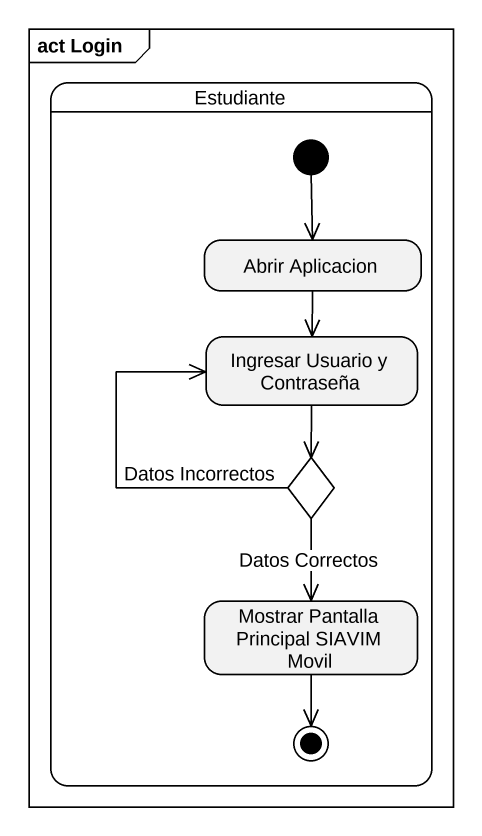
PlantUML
@startuml
mainframe act Login
hide empty description
state Estudiante {
  state "Abrir Aplicacion" as Abrir_Aplicacion
  state "Ingresar Usuario y Contraseña" as Ingresar_Usuario_y
  state choice1 <<choice>>
  state "Mostrar Pantalla Principal SIAVIM Movil" as Mostrar_Pantalla_Principal
  [*] --> Abrir_Aplicacion
  Mostrar_Pantalla_Principal --> [*]
}
Abrir_Aplicacion --> Ingresar_Usuario_y
Ingresar_Usuario_y --> choice1
choice1 -up-> Ingresar_Usuario_y : Datos Incorrectos
choice1 --> Mostrar_Pantalla_Principal : Datos Correctos
@enduml
